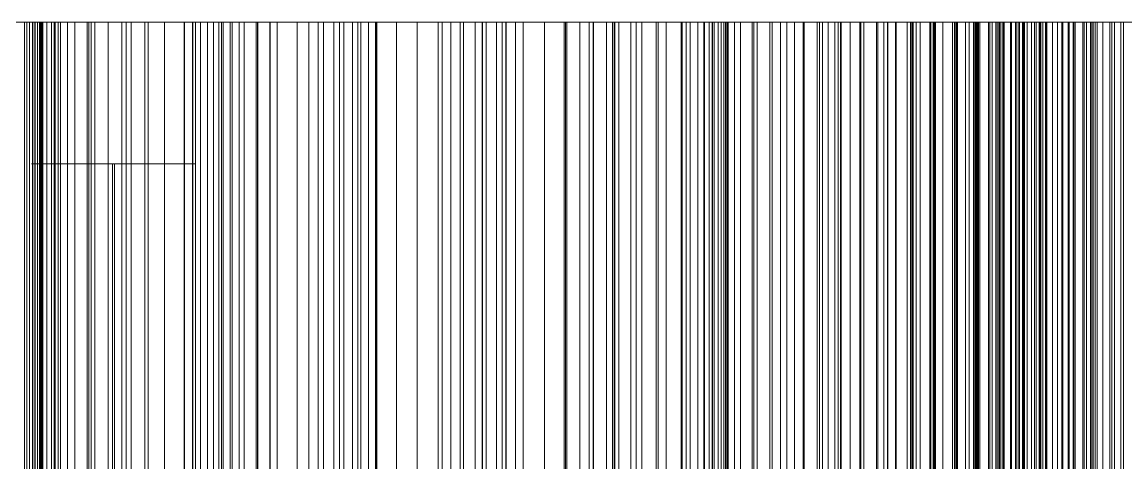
# Model space of a CAD drawing. Header units: millimetres. Extents: x -191664 to 191490, y -197311 to 10263.
# Drawn here: x 25518.8 to 25752.7, y -17343.4 to -17250 of the extents above; entities that cross this region are included whole.
import ezdxf

# ---------------------------------------------------------------- set-up
doc = ezdxf.new("R2010")
doc.units = ezdxf.units.MM
doc.layers.add('superior_briquetadora', color=7, linetype='Continuous', lineweight=0)

msp = doc.modelspace()

# ---------------------------------------------------------------- linework, layer by layer
at = {"layer": 'superior_briquetadora', "color": 9, "true_color": 0xb9c3c2}
for p, q in [((25519.8, -17250), (25505.85, -17250)), ((25516.6, -17250), (25522.57, -17250)), ((25518.28, -17250), (25526.97, -17250)), ((25519.36, -17250), (25521.12, -17250)), ((25520.38, -17250), (25519.36, -17250)), ((25519.36, -17450), (25519.36, -17250)), ((25532.97, -17250), (25519.8, -17250)), ((25519.8, -17450), (25519.8, -17250)), ((25521.03, -17250), (25520.38, -17250)), ((25520.38, -17450), (25520.38, -17250)), ((25521.6, -17250), (25521.03, -17250)), ((25521.03, -17450), (25521.03, -17250)), ((25521.12, -17250), (25525.6, -17250)), ((25521.12, -17450), (25521.12, -17250)), ((25521.55, -17250), (25521.55, -17450)), ((25522.93, -17250), (25521.55, -17250)), ((25521.55, -17250), (25530, -17250)), ((25522.09, -17250), (25521.6, -17250)), ((25521.6, -17450), (25521.6, -17250)), ((25522.48, -17250), (25522.09, -17250)), ((25522.09, -17450), (25522.09, -17250)), ((25522.79, -17250), (25522.48, -17250)), ((25522.48, -17450), (25522.48, -17250)), ((25522.57, -17250), (25528.45, -17250)), ((25522.57, -17450), (25522.57, -17250)), ((25523.01, -17250), (25522.79, -17250)), ((25522.79, -17450), (25522.79, -17250)), ((25522.93, -17250), (25522.93, -17450)), ((25524.09, -17250), (25522.93, -17250)), ((25523.14, -17250), (25523.01, -17250)), ((25523.01, -17450), (25523.01, -17250)), ((25523.19, -17250), (25523.14, -17250)), ((25523.14, -17450), (25523.14, -17250)), ((25523.19, -17450), (25523.19, -17250)), ((25524.09, -17250), (25524.09, -17450)), ((25525.06, -17250), (25524.09, -17250)), ((25525.06, -17250), (25525.06, -17450)), ((25525.86, -17250), (25525.06, -17250)), ((25525.6, -17250), (25532.63, -17250)), ((25525.6, -17450), (25525.6, -17250)), ((25525.86, -17250), (25525.86, -17450)), ((25526.49, -17250), (25525.86, -17250)), ((25526.49, -17250), (25526.49, -17450)), ((25526.97, -17250), (25526.49, -17250)), ((25526.97, -17250), (25526.97, -17450)), ((25528.45, -17250), (25534.25, -17250)), ((25528.45, -17450), (25528.45, -17250)), ((25530, -17250), (25530, -17450)), ((25530, -17250), (25533.43, -17250)), ((25532.63, -17250), (25541.93, -17250)), ((25532.63, -17450), (25532.63, -17250)), ((25544.84, -17250), (25532.97, -17250)), ((25532.97, -17450), (25532.97, -17250)), ((25533.43, -17250), (25533.43, -17450)), ((25533.43, -17250), (25537.07, -17250)), ((25534.25, -17250), (25539.95, -17250)), ((25534.25, -17450), (25534.25, -17250)), ((25537.07, -17250), (25537.07, -17450)), ((25537.07, -17250), (25540.88, -17250)), ((25539.95, -17250), (25545.55, -17250)), ((25539.95, -17450), (25539.95, -17250)), ((25540.88, -17250), (25540.88, -17450)), ((25540.88, -17250), (25544.85, -17250)), ((25541.93, -17250), (25553.15, -17250)), ((25541.93, -17450), (25541.93, -17250)), ((25554.95, -17250), (25544.84, -17250)), ((25544.84, -17450), (25544.84, -17250)), ((25544.85, -17250), (25544.85, -17450)), ((25544.85, -17250), (25548.98, -17250)), ((25545.55, -17250), (25555.54, -17250)), ((25545.55, -17450), (25545.55, -17250)), ((25548.98, -17250), (25548.98, -17450)), ((25548.98, -17250), (25553.24, -17250)), ((25553.15, -17250), (25565.86, -17250)), ((25553.15, -17450), (25553.15, -17250)), ((25553.18, -17250), (25553.18, -17450)), ((25555, -17250), (25553.18, -17250)), ((25553.18, -17250), (25561.1, -17250)), ((25553.24, -17250), (25553.24, -17450)), ((25553.24, -17250), (25561.44, -17250)), ((25562.92, -17250), (25554.95, -17250)), ((25554.95, -17450), (25554.95, -17250)), ((25555, -17250), (25555, -17450)), ((25556.62, -17250), (25555, -17250)), ((25555.54, -17250), (25563.36, -17250)), ((25555.54, -17450), (25555.54, -17250)), ((25556.62, -17250), (25556.62, -17450)), ((25558.07, -17250), (25556.62, -17250)), ((25558.07, -17250), (25558.07, -17450)), ((25559.34, -17250), (25558.07, -17250)), ((25559.34, -17250), (25559.34, -17450)), ((25560.47, -17250), (25559.34, -17250)), ((25560.47, -17250), (25560.47, -17450)), ((25561.44, -17250), (25560.47, -17250)), ((25561.1, -17250), (25561.1, -17450)), ((25561.1, -17250), (25564.84, -17250)), ((25561.44, -17250), (25561.44, -17450)), ((25568.44, -17250), (25562.92, -17250)), ((25562.92, -17450), (25562.92, -17250)), ((25563.36, -17250), (25568.71, -17250)), ((25563.36, -17450), (25563.36, -17250)), ((25564.84, -17250), (25564.84, -17450)), ((25564.84, -17250), (25568.78, -17250)), ((25565.86, -17250), (25579.56, -17250)), ((25565.86, -17450), (25565.86, -17250)), ((25571.31, -17250), (25568.44, -17250)), ((25568.44, -17450), (25568.44, -17250)), ((25568.71, -17250), (25571.4, -17250)), ((25568.71, -17450), (25568.71, -17250)), ((25568.78, -17250), (25568.78, -17450)), ((25568.78, -17250), (25572.88, -17250)), ((25571.4, -17250), (25571.31, -17250)), ((25571.31, -17450), (25571.31, -17250)), ((25571.4, -17450), (25571.4, -17250)), ((25572.88, -17250), (25572.88, -17450)), ((25572.88, -17250), (25577.13, -17250)), ((25577.13, -17250), (25577.13, -17450)), ((25577.13, -17250), (25581.52, -17250)), ((25579.56, -17250), (25593.74, -17250)), ((25579.56, -17450), (25579.56, -17250)), ((25581.52, -17250), (25581.52, -17450)), ((25581.52, -17250), (25586.04, -17250)), ((25582.65, -17250), (25582.65, -17450)), ((25584.9, -17250), (25582.65, -17250)), ((25582.65, -17250), (25589.94, -17250)), ((25584.9, -17250), (25584.9, -17450)), ((25586.96, -17250), (25584.9, -17250)), ((25586.04, -17250), (25586.04, -17450)), ((25586.04, -17250), (25593.67, -17250)), ((25586.96, -17250), (25586.96, -17450)), ((25588.86, -17250), (25586.96, -17250)), ((25588.86, -17250), (25588.86, -17450)), ((25590.6, -17250), (25588.86, -17250)), ((25589.94, -17250), (25589.94, -17450)), ((25589.94, -17250), (25593.97, -17250)), ((25590.6, -17250), (25590.6, -17450)), ((25592.2, -17250), (25590.6, -17250)), ((25592.2, -17250), (25592.2, -17450)), ((25593.67, -17250), (25592.2, -17250)), ((25593.67, -17250), (25593.67, -17450)), ((25593.74, -17250), (25607.84, -17250)), ((25593.74, -17450), (25593.74, -17250)), ((25593.97, -17250), (25593.97, -17450)), ((25593.97, -17250), (25598.17, -17250)), ((25598.17, -17250), (25598.17, -17450)), ((25598.17, -17250), (25602.52, -17250)), ((25602.52, -17250), (25602.52, -17450)), ((25602.52, -17250), (25607.01, -17250)), ((25607.01, -17250), (25607.01, -17450)), ((25607.01, -17250), (25611.63, -17250)), ((25607.84, -17250), (25621.33, -17250)), ((25607.84, -17450), (25607.84, -17250)), ((25609.66, -17250), (25609.66, -17450)), ((25612.32, -17250), (25609.66, -17250)), ((25609.66, -17250), (25616.27, -17250)), ((25611.63, -17250), (25611.63, -17450)), ((25611.63, -17250), (25616.36, -17250)), ((25612.32, -17250), (25612.32, -17450)), ((25614.8, -17250), (25612.32, -17250)), ((25614.8, -17250), (25614.8, -17450)), ((25617.14, -17250), (25614.8, -17250)), ((25616.27, -17250), (25616.27, -17450)), ((25616.27, -17250), (25620.54, -17250)), ((25616.36, -17250), (25616.36, -17450)), ((25616.36, -17250), (25623.33, -17250)), ((25617.14, -17250), (25617.14, -17450)), ((25619.33, -17250), (25617.14, -17250)), ((25619.33, -17250), (25619.33, -17450)), ((25621.4, -17250), (25619.33, -17250)), ((25620.54, -17250), (25620.54, -17450)), ((25620.54, -17250), (25624.96, -17250)), ((25621.33, -17250), (25633.68, -17250)), ((25621.33, -17450), (25621.33, -17250)), ((25621.4, -17250), (25621.4, -17450)), ((25623.33, -17250), (25621.4, -17250)), ((25623.33, -17250), (25623.33, -17450)), ((25624.96, -17250), (25624.96, -17450)), ((25624.96, -17250), (25629.52, -17250)), ((25629.52, -17250), (25629.52, -17450)), ((25629.52, -17250), (25634.21, -17250)), ((25633.68, -17250), (25644.43, -17250)), ((25633.68, -17450), (25633.68, -17250)), ((25633.96, -17250), (25633.96, -17450)), ((25637, -17250), (25633.96, -17250)), ((25633.96, -17250), (25639.83, -17250)), ((25634.21, -17250), (25634.21, -17450)), ((25634.21, -17250), (25639, -17250)), ((25637, -17250), (25637, -17450)), ((25639.89, -17250), (25637, -17250)), ((25639, -17250), (25639, -17450)), ((25639, -17250), (25643.9, -17250)), ((25639.83, -17250), (25639.83, -17450)), ((25639.83, -17250), (25644.29, -17250)), ((25639.89, -17250), (25639.89, -17450)), ((25642.64, -17250), (25639.89, -17250)), ((25642.64, -17250), (25642.64, -17450)), ((25645.26, -17250), (25642.64, -17250)), ((25643.9, -17250), (25643.9, -17450)), ((25643.9, -17250), (25650.16, -17250)), ((25644.29, -17250), (25644.29, -17450)), ((25644.29, -17250), (25648.9, -17250)), ((25644.43, -17250), (25653.15, -17250)), ((25644.43, -17450), (25644.43, -17250)), ((25645.26, -17250), (25645.26, -17450)), ((25647.77, -17250), (25645.26, -17250)), ((25647.77, -17250), (25647.77, -17450)), ((25650.16, -17250), (25647.77, -17250)), ((25648.9, -17250), (25648.9, -17450)), ((25648.9, -17250), (25653.62, -17250)), ((25650.16, -17250), (25650.16, -17450)), ((25653.15, -17250), (25659.52, -17250)), ((25653.15, -17450), (25653.15, -17250)), ((25653.62, -17250), (25653.62, -17450)), ((25653.62, -17250), (25658.45, -17250)), ((25655.32, -17250), (25655.32, -17450)), ((25658.71, -17250), (25655.32, -17250)), ((25655.32, -17250), (25660.38, -17250)), ((25658.45, -17250), (25658.45, -17450)), ((25658.45, -17250), (25663.38, -17250)), ((25658.71, -17250), (25658.71, -17450)), ((25661.97, -17250), (25658.71, -17250)), ((25659.52, -17250), (25663.29, -17250)), ((25659.52, -17450), (25659.52, -17250)), ((25660.38, -17250), (25660.38, -17450)), ((25660.38, -17250), (25665, -17250)), ((25661.97, -17250), (25661.97, -17450)), ((25665.11, -17250), (25661.97, -17250)), ((25664.43, -17250), (25663.29, -17250)), ((25663.29, -17450), (25663.29, -17250)), ((25663.38, -17250), (25663.38, -17450)), ((25663.38, -17250), (25668.4, -17250)), ((25665.43, -17250), (25664.43, -17250)), ((25664.43, -17450), (25664.43, -17250)), ((25665, -17250), (25665, -17450)), ((25665, -17250), (25669.74, -17250)), ((25665.11, -17250), (25665.11, -17450)), ((25668.14, -17250), (25665.11, -17250)), ((25666.27, -17250), (25665.43, -17250)), ((25665.43, -17450), (25665.43, -17250)), ((25666.96, -17250), (25666.27, -17250)), ((25666.27, -17450), (25666.27, -17250)), ((25667.5, -17250), (25666.96, -17250)), ((25666.96, -17450), (25666.96, -17250)), ((25667.88, -17250), (25667.5, -17250)), ((25667.5, -17450), (25667.5, -17250)), ((25668.11, -17250), (25667.88, -17250)), ((25667.88, -17450), (25667.88, -17250)), ((25668.19, -17250), (25668.11, -17250)), ((25668.11, -17450), (25668.11, -17250)), ((25668.14, -17250), (25668.14, -17450)), ((25671.06, -17250), (25668.14, -17250)), ((25668.19, -17450), (25668.19, -17250)), ((25668.4, -17250), (25668.4, -17450)), ((25668.4, -17250), (25673.88, -17250)), ((25669.74, -17250), (25669.74, -17450)), ((25669.74, -17250), (25674.59, -17250)), ((25671.06, -17250), (25671.06, -17450)), ((25673.88, -17250), (25671.06, -17250)), ((25673.52, -17250), (25673.52, -17450)), ((25677.23, -17250), (25673.52, -17250)), ((25673.52, -17250), (25677.73, -17250)), ((25673.88, -17250), (25673.88, -17450)), ((25674.59, -17250), (25674.59, -17450)), ((25674.59, -17250), (25679.52, -17250)), ((25677.23, -17250), (25677.23, -17450)), ((25680.83, -17250), (25677.23, -17250)), ((25677.73, -17250), (25677.73, -17450)), ((25677.73, -17250), (25682.47, -17250)), ((25679.52, -17250), (25679.52, -17450)), ((25679.52, -17250), (25684.54, -17250)), ((25680.83, -17250), (25680.83, -17450)), ((25684.33, -17250), (25680.83, -17250)), ((25682.47, -17250), (25682.47, -17450)), ((25682.47, -17250), (25687.3, -17250)), ((25684.33, -17250), (25684.33, -17450)), ((25687.74, -17250), (25684.33, -17250)), ((25684.54, -17250), (25684.54, -17450)), ((25684.54, -17250), (25689.63, -17250)), ((25687.3, -17250), (25687.3, -17450)), ((25687.3, -17250), (25692.22, -17250)), ((25687.74, -17250), (25687.74, -17450)), ((25691.05, -17250), (25687.74, -17250)), ((25688.4, -17250), (25688.4, -17450)), ((25692.4, -17250), (25688.4, -17250)), ((25688.4, -17250), (25691.72, -17250)), ((25689.63, -17250), (25689.63, -17450)), ((25689.63, -17250), (25694.28, -17250)), ((25691.05, -17250), (25691.05, -17450)), ((25694.28, -17250), (25691.05, -17250)), ((25691.72, -17250), (25691.72, -17450)), ((25691.72, -17250), (25696.52, -17250)), ((25692.22, -17250), (25692.22, -17450)), ((25692.22, -17250), (25697.2, -17250)), ((25692.4, -17250), (25692.4, -17450)), ((25696.3, -17250), (25692.4, -17250)), ((25694.28, -17250), (25694.28, -17450)), ((25696.3, -17250), (25696.3, -17450)), ((25700.13, -17250), (25696.3, -17250)), ((25696.52, -17250), (25696.52, -17450)), ((25696.52, -17250), (25701.4, -17250)), ((25697.2, -17250), (25697.2, -17450)), ((25697.2, -17250), (25702.26, -17250)), ((25699.82, -17250), (25699.82, -17450)), ((25704.05, -17250), (25699.82, -17250)), ((25699.82, -17250), (25702.21, -17250)), ((25700.13, -17250), (25700.13, -17450)), ((25703.87, -17250), (25700.13, -17250)), ((25701.4, -17250), (25701.4, -17450)), ((25701.4, -17250), (25706.34, -17250)), ((25702.21, -17250), (25702.21, -17450)), ((25702.21, -17250), (25707.03, -17250)), ((25702.26, -17250), (25702.26, -17450)), ((25702.26, -17250), (25707.37, -17250)), ((25703.87, -17250), (25703.87, -17450)), ((25707.55, -17250), (25703.87, -17250)), ((25704.05, -17250), (25704.05, -17450)), ((25708.23, -17250), (25704.05, -17250)), ((25706.34, -17250), (25706.34, -17450)), ((25706.34, -17250), (25711.33, -17250)), ((25707.03, -17250), (25707.03, -17450)), ((25707.03, -17250), (25711.9, -17250)), ((25707.37, -17250), (25707.37, -17450)), ((25707.37, -17250), (25711.15, -17250)), ((25707.55, -17250), (25707.55, -17450)), ((25711.15, -17250), (25707.55, -17250)), ((25707.65, -17250), (25707.65, -17450)), ((25712.09, -17250), (25707.65, -17250)), ((25707.65, -17250), (25709.09, -17250)), ((25708.23, -17250), (25708.23, -17450)), ((25712.34, -17250), (25708.23, -17250)), ((25709.09, -17250), (25709.09, -17450)), ((25709.09, -17250), (25713.89, -17250)), ((25711.15, -17250), (25711.15, -17450)), ((25711.33, -17250), (25711.33, -17450)), ((25711.33, -17250), (25716.38, -17250)), ((25711.83, -17250), (25711.83, -17450)), ((25716.43, -17250), (25711.83, -17250)), ((25711.83, -17250), (25712.31, -17250)), ((25711.9, -17250), (25711.9, -17450)), ((25711.9, -17250), (25716.82, -17250)), ((25712.09, -17250), (25712.09, -17450)), ((25716.49, -17250), (25712.09, -17250)), ((25712.31, -17250), (25712.31, -17450)), ((25712.31, -17250), (25717.03, -17250)), ((25712.34, -17250), (25712.34, -17450)), ((25716.39, -17250), (25712.34, -17250)), ((25713.89, -17250), (25713.89, -17450)), ((25713.89, -17250), (25718.71, -17250)), ((25715.97, -17250), (25715.97, -17450)), ((25720.58, -17250), (25715.97, -17250)), ((25715.97, -17250), (25716.45, -17250)), ((25716.38, -17250), (25716.38, -17450)), ((25716.38, -17250), (25721.46, -17250)), ((25716.39, -17250), (25716.39, -17450)), ((25720.39, -17250), (25716.39, -17250)), ((25716.43, -17250), (25716.43, -17450)), ((25721.02, -17250), (25716.43, -17250)), ((25716.45, -17250), (25716.45, -17450)), ((25716.45, -17250), (25721.26, -17250)), ((25716.49, -17250), (25716.49, -17450)), ((25720.85, -17250), (25716.49, -17250)), ((25716.82, -17250), (25716.82, -17450)), ((25716.82, -17250), (25721.77, -17250)), ((25717.03, -17250), (25717.03, -17450)), ((25717.03, -17250), (25721.76, -17250)), ((25718.71, -17250), (25718.71, -17450)), ((25718.71, -17250), (25723.56, -17250)), ((25719.46, -17250), (25719.46, -17450)), ((25723.83, -17250), (25719.46, -17250)), ((25719.46, -17250), (25720.9, -17250)), ((25720.39, -17250), (25720.39, -17450)), ((25724.33, -17250), (25720.39, -17250)), ((25720.58, -17250), (25720.58, -17450)), ((25725.21, -17250), (25720.58, -17250)), ((25720.85, -17250), (25720.85, -17450)), ((25725.17, -17250), (25720.85, -17250)), ((25720.9, -17250), (25720.9, -17450)), ((25720.9, -17250), (25725.86, -17250)), ((25721.02, -17250), (25721.02, -17450)), ((25725.59, -17250), (25721.02, -17250)), ((25721.26, -17250), (25721.26, -17450)), ((25721.26, -17250), (25726.07, -17250)), ((25721.46, -17250), (25721.46, -17450)), ((25721.46, -17250), (25724.33, -17250)), ((25721.76, -17250), (25721.76, -17450)), ((25721.76, -17250), (25726.49, -17250)), ((25721.77, -17250), (25721.77, -17450)), ((25721.77, -17250), (25726.76, -17250)), ((25723.56, -17250), (25723.56, -17450)), ((25723.56, -17250), (25728.42, -17250)), ((25723.83, -17250), (25723.83, -17450)), ((25728.24, -17250), (25723.83, -17250)), ((25724.33, -17250), (25724.33, -17450)), ((25725.17, -17250), (25725.17, -17450)), ((25729.45, -17250), (25725.17, -17250)), ((25725.21, -17250), (25725.21, -17450)), ((25729.86, -17250), (25725.21, -17250)), ((25725.59, -17250), (25725.59, -17450)), ((25730.13, -17250), (25725.59, -17250)), ((25725.86, -17250), (25725.86, -17450)), ((25725.86, -17250), (25730.8, -17250)), ((25726.07, -17250), (25726.07, -17450)), ((25726.07, -17250), (25730.87, -17250)), ((25726.49, -17250), (25726.49, -17450)), ((25726.49, -17250), (25731.22, -17250)), ((25726.76, -17250), (25726.76, -17450)), ((25726.76, -17250), (25731.77, -17250)), ((25726.88, -17250), (25726.88, -17450)), ((25730.97, -17250), (25726.88, -17250)), ((25726.88, -17250), (25729.28, -17250)), ((25728.24, -17250), (25728.24, -17450)), ((25732.68, -17250), (25728.24, -17250)), ((25728.42, -17250), (25728.42, -17450)), ((25728.42, -17250), (25733.3, -17250)), ((25729.28, -17250), (25729.28, -17450)), ((25729.28, -17250), (25734.33, -17250)), ((25729.45, -17250), (25729.45, -17450)), ((25733.69, -17250), (25729.45, -17250)), ((25729.86, -17250), (25729.86, -17450)), ((25734.51, -17250), (25729.86, -17250)), ((25730.13, -17250), (25730.13, -17450)), ((25734.65, -17250), (25730.13, -17250)), ((25730.8, -17250), (25730.8, -17450)), ((25730.8, -17250), (25735.71, -17250)), ((25730.87, -17250), (25730.87, -17450)), ((25730.87, -17250), (25735.66, -17250)), ((25730.97, -17250), (25730.97, -17450)), ((25735.12, -17250), (25730.97, -17250)), ((25731.22, -17250), (25731.22, -17450)), ((25731.22, -17250), (25735.94, -17250)), ((25731.77, -17250), (25731.77, -17450)), ((25731.77, -17250), (25733.69, -17250)), ((25732.68, -17250), (25732.68, -17450)), ((25737.15, -17250), (25732.68, -17250)), ((25733.3, -17250), (25733.3, -17450)), ((25733.3, -17250), (25738.19, -17250)), ((25733.69, -17250), (25733.69, -17450)), ((25734.33, -17250), (25734.33, -17450)), ((25734.33, -17250), (25739.35, -17250)), ((25734.51, -17250), (25734.51, -17450)), ((25739.17, -17250), (25734.51, -17250)), ((25734.65, -17250), (25734.65, -17450)), ((25739.15, -17250), (25734.65, -17250)), ((25735.12, -17250), (25735.12, -17450)), ((25739.31, -17250), (25735.12, -17250)), ((25735.66, -17250), (25735.66, -17450)), ((25735.66, -17250), (25740.45, -17250)), ((25735.71, -17250), (25735.71, -17450)), ((25735.71, -17250), (25740.6, -17250)), ((25735.94, -17250), (25735.94, -17450)), ((25735.94, -17250), (25740.66, -17250)), ((25737.15, -17250), (25737.15, -17450)), ((25741.65, -17250), (25737.15, -17250)), ((25738.17, -17250), (25738.17, -17450)), ((25741.94, -17250), (25738.17, -17250)), ((25738.17, -17250), (25741.49, -17250)), ((25738.19, -17250), (25738.19, -17450)), ((25738.19, -17250), (25739.15, -17250)), ((25739.15, -17250), (25739.15, -17450)), ((25739.17, -17250), (25739.17, -17450)), ((25743.84, -17250), (25739.17, -17250)), ((25739.31, -17250), (25739.31, -17450)), ((25743.55, -17250), (25739.31, -17250)), ((25739.35, -17250), (25739.35, -17450)), ((25739.35, -17250), (25744.33, -17250)), ((25740.45, -17250), (25740.45, -17450)), ((25740.45, -17250), (25745.21, -17250)), ((25740.6, -17250), (25740.6, -17450)), ((25740.6, -17250), (25745.45, -17250)), ((25740.66, -17250), (25740.66, -17450)), ((25741.49, -17250), (25741.49, -17450)), ((25741.49, -17250), (25746.6, -17250)), ((25741.65, -17250), (25741.65, -17450)), ((25746.18, -17250), (25741.65, -17250)), ((25741.94, -17250), (25741.94, -17450)), ((25745.78, -17250), (25741.94, -17250)), ((25743.55, -17250), (25743.55, -17450)), ((25747.84, -17250), (25743.55, -17250)), ((25743.84, -17250), (25743.84, -17450)), ((25744.33, -17250), (25744.33, -17450)), ((25744.33, -17250), (25749.27, -17250)), ((25745.21, -17250), (25745.21, -17450)), ((25745.21, -17250), (25746.18, -17250)), ((25745.45, -17250), (25745.45, -17450)), ((25745.45, -17250), (25750.27, -17250)), ((25745.78, -17250), (25745.78, -17450)), ((25749.68, -17250), (25745.78, -17250)), ((25746.18, -17250), (25746.18, -17450)), ((25746.6, -17250), (25746.6, -17450)), ((25746.6, -17250), (25751.65, -17250)), ((25747.84, -17250), (25747.84, -17450)), ((25752.19, -17250), (25747.84, -17250)), ((25749.27, -17250), (25749.27, -17450)), ((25749.27, -17250), (25754.15, -17250)), ((25749.68, -17250), (25749.68, -17450)), ((25753.66, -17250), (25749.68, -17250)), ((25750.27, -17250), (25750.27, -17450)), ((25750.27, -17250), (25752.19, -17250)), ((25751.65, -17250), (25751.65, -17450)), ((25751.65, -17250), (25756.65, -17250)), ((25752.19, -17250), (25752.19, -17450)), ((25524.13, -17280), (25520.78, -17280)), ((25520.78, -17280), (25520.89, -17280)), ((25520.89, -17280), (25524.41, -17280)), ((25530.26, -17280), (25524.13, -17280)), ((25524.41, -17280), (25530.67, -17280)), ((25537.96, -17280), (25530.26, -17280)), ((25530.67, -17280), (25538.41, -17280)), ((25545.7, -17280), (25537.96, -17280)), ((25537.96, -17280), (25537.96, -17520)), ((25538.41, -17280), (25546.11, -17280)), ((25538.41, -17280), (25538.41, -17520)), ((25551.96, -17280), (25545.7, -17280)), ((25546.11, -17280), (25552.24, -17280)), ((25555.49, -17280), (25551.96, -17280)), ((25552.24, -17280), (25555.59, -17280)), ((25555.59, -17280), (25555.49, -17280))]:
    msp.add_line(p, q, dxfattribs=at)

doc.saveas('drawing.dxf')
